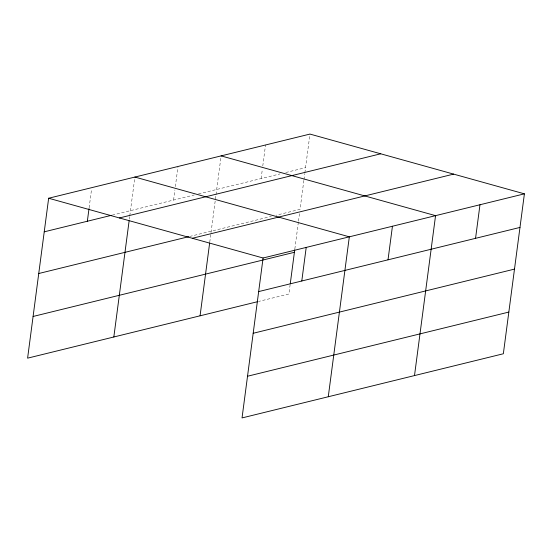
<?xml version="1.0" encoding="UTF-8"?>
<svg xmlns="http://www.w3.org/2000/svg" width="552" height="552" viewBox="0 0 552 552"><rect width="100%" height="100%" fill="white"/><g stroke="black" fill="none" stroke-linecap="round" stroke-linejoin="round"><path stroke-width="0.41" stroke-dasharray="2.76 2.07" d="M89.12 207.8L91.549 189.329M129.347 219.158L129.679 216.605M129.789 215.756L134.888 177.061M173.583 200.065L174.908 189.985M175.35 186.631L177.999 166.476M209.767 242.114L215.915 195.429M216.025 194.58L221.117 155.892M261.117 178.565L262.338 169.333M262.78 165.973L265.54 144.983M290.138 284.639L288.91 293.995L258.474 301.468M294.844 248.938L298.39 221.987M298.501 221.145L299.501 213.562M303.862 180.421L300.053 209.353L276.193 215.211M303.973 179.572L304.759 173.618M304.87 172.762L309.962 134.074M112.222 215.128L194.311 194.973M198.458 193.952L280.036 173.921M285.798 172.507L305.539 167.663M189.647 236.463L271.26 216.418"/><path stroke-width="0.83" d="M524.4 193.842L263.09 258.005L242.038 417.926L503.348 353.763L524.4 193.842L309.962 134.074L48.652 198.237L27.6 358.158L257.646 301.675M87.347 221.235L89.01 208.642M113.829 336.989L129.12 220.862M200.065 315.813L209.656 242.956M290.255 283.79L294.733 249.78M301.785 281.002L306.208 247.413M328.267 396.75L349.326 236.829L134.888 177.061M388.015 259.826L392.437 226.244M414.504 375.581L435.556 215.653L221.117 155.892M475.555 238.333L479.978 204.744M44.236 231.826L111.394 215.335M119.418 217.957L380.728 153.794M38.743 273.516L188.818 236.663M192.324 238.278L453.634 174.115M33.085 316.468L294.395 252.305M258.667 291.587L519.977 227.424M253.182 333.277L514.492 269.114M247.524 376.236L508.834 312.073M48.652 198.237L263.09 258.005"/></g></svg>
